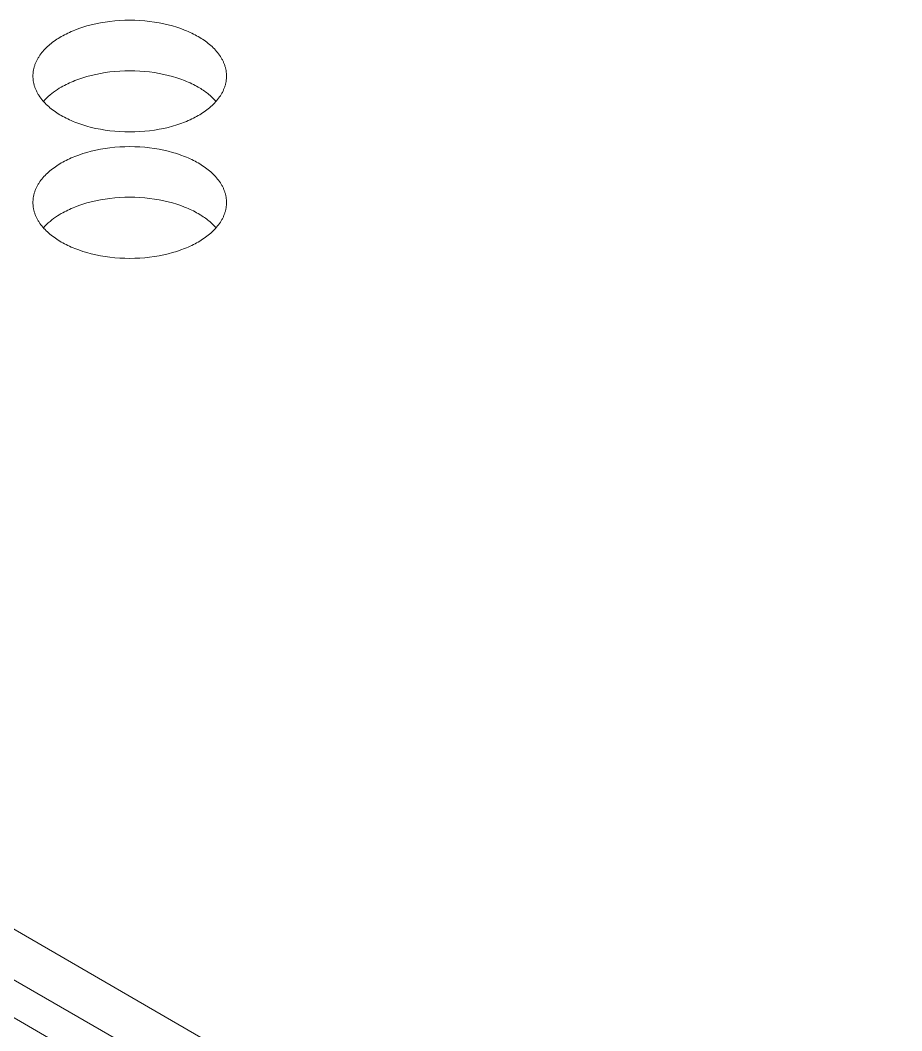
# Model space of a CAD drawing. Header units: millimetres. Extents: x 8434 to 10928, y 788 to 2545.
# Drawn here: x 10001.2 to 10049, y 2102.8 to 2157.6 of the extents above; entities that cross this region are included whole.
import ezdxf

# ---------------------------------------------------------------- set-up
doc = ezdxf.new("R2010")
doc.units = ezdxf.units.MM
doc.layers.add('ZANO_R', color=7, linetype='Continuous', lineweight=0)

msp = doc.modelspace()

# ---------------------------------------------------------------- linework, layer by layer
at = {"layer": 'ZANO_R'}
for p, q in [((10004.335, 2157.107), (10004.553, 2157.181)), ((10004.553, 2157.181), (10004.78, 2157.249)), ((10004.78, 2157.249), (10005.015, 2157.312)), ((10005.015, 2157.312), (10005.258, 2157.369)), ((10005.258, 2157.369), (10005.508, 2157.419)), ((10005.508, 2157.419), (10005.763, 2157.461)), ((10005.763, 2157.461), (10006.024, 2157.497)), ((10006.024, 2157.497), (10006.289, 2157.525)), ((10006.289, 2157.525), (10006.558, 2157.545)), ((10006.558, 2157.545), (10006.828, 2157.557)), ((10006.828, 2157.557), (10007.1, 2157.561)), ((10007.1, 2157.561), (10007.371, 2157.557)), ((10007.371, 2157.557), (10007.642, 2157.545)), ((10007.642, 2157.545), (10007.91, 2157.525)), ((10007.91, 2157.525), (10008.175, 2157.497)), ((10008.175, 2157.497), (10008.436, 2157.462)), ((10008.436, 2157.462), (10008.691, 2157.419)), ((10008.691, 2157.419), (10008.941, 2157.369)), ((10008.941, 2157.369), (10009.184, 2157.312)), ((10009.184, 2157.312), (10009.419, 2157.249)), ((10009.419, 2157.249), (10009.646, 2157.181)), ((10009.646, 2157.181), (10009.864, 2157.107)), ((10003.227, 2156.576), (10003.307, 2156.626)), ((10003.307, 2156.626), (10003.389, 2156.674)), ((10003.389, 2156.674), (10003.472, 2156.721)), ((10003.472, 2156.721), (10003.558, 2156.767)), ((10003.558, 2156.767), (10003.646, 2156.813)), ((10003.646, 2156.813), (10003.737, 2156.858)), ((10003.737, 2156.858), (10003.831, 2156.902)), ((10003.831, 2156.902), (10003.927, 2156.945)), ((10003.927, 2156.945), (10004.025, 2156.987)), ((10004.025, 2156.987), (10004.126, 2157.028)), ((10004.126, 2157.028), (10004.335, 2157.107)), ((10009.864, 2157.107), (10010.073, 2157.028)), ((10010.073, 2157.028), (10010.174, 2156.987)), ((10010.174, 2156.987), (10010.273, 2156.945)), ((10010.273, 2156.945), (10010.368, 2156.902)), ((10010.368, 2156.902), (10010.462, 2156.858)), ((10010.462, 2156.858), (10010.553, 2156.813)), ((10010.553, 2156.813), (10010.641, 2156.767)), ((10010.641, 2156.767), (10010.727, 2156.721)), ((10010.727, 2156.721), (10010.81, 2156.674)), ((10010.81, 2156.674), (10010.892, 2156.626)), ((10010.892, 2156.626), (10010.972, 2156.576)), ((10002.511, 2156.002), (10002.574, 2156.065)), ((10002.574, 2156.065), (10002.639, 2156.128)), ((10002.639, 2156.128), (10002.706, 2156.189)), ((10002.706, 2156.189), (10002.775, 2156.248)), ((10002.775, 2156.248), (10002.847, 2156.306)), ((10002.847, 2156.306), (10002.919, 2156.363)), ((10002.919, 2156.363), (10002.994, 2156.419)), ((10002.994, 2156.419), (10003.07, 2156.473)), ((10003.07, 2156.473), (10003.148, 2156.525)), ((10003.148, 2156.525), (10003.227, 2156.576)), ((10010.972, 2156.576), (10011.051, 2156.525)), ((10011.051, 2156.525), (10011.129, 2156.473)), ((10011.129, 2156.473), (10011.205, 2156.419)), ((10011.205, 2156.419), (10011.28, 2156.363)), ((10011.28, 2156.363), (10011.353, 2156.307)), ((10011.353, 2156.307), (10011.424, 2156.248)), ((10011.424, 2156.248), (10011.493, 2156.189)), ((10011.493, 2156.189), (10011.56, 2156.128)), ((10011.56, 2156.128), (10011.625, 2156.065)), ((10011.625, 2156.065), (10011.688, 2156.002)), ((10002.119, 2155.487), (10002.141, 2155.523)), ((10002.141, 2155.523), (10002.163, 2155.559)), ((10002.163, 2155.559), (10002.185, 2155.594)), ((10002.185, 2155.594), (10002.233, 2155.665)), ((10002.233, 2155.665), (10002.283, 2155.735)), ((10002.283, 2155.735), (10002.336, 2155.803)), ((10002.336, 2155.803), (10002.392, 2155.87)), ((10002.392, 2155.87), (10002.45, 2155.937)), ((10002.45, 2155.937), (10002.511, 2156.002)), ((10011.688, 2156.002), (10011.749, 2155.937)), ((10011.749, 2155.937), (10011.807, 2155.871)), ((10011.807, 2155.871), (10011.863, 2155.803)), ((10011.863, 2155.803), (10011.916, 2155.735)), ((10011.916, 2155.735), (10011.966, 2155.665)), ((10011.966, 2155.665), (10012.014, 2155.595)), ((10012.014, 2155.595), (10012.036, 2155.559)), ((10012.036, 2155.559), (10012.058, 2155.523)), ((10012.058, 2155.523), (10012.08, 2155.487)), ((10001.895, 2154.922), (10001.905, 2154.96)), ((10001.905, 2154.96), (10001.915, 2154.999)), ((10001.915, 2154.999), (10001.925, 2155.038)), ((10001.925, 2155.038), (10001.937, 2155.076)), ((10001.937, 2155.076), (10001.95, 2155.114)), ((10001.95, 2155.114), (10001.963, 2155.152)), ((10001.963, 2155.152), (10001.977, 2155.19)), ((10001.977, 2155.19), (10001.992, 2155.228)), ((10001.992, 2155.228), (10002.008, 2155.265)), ((10002.008, 2155.265), (10002.025, 2155.303)), ((10002.025, 2155.303), (10002.042, 2155.34)), ((10002.042, 2155.34), (10002.06, 2155.377)), ((10002.06, 2155.377), (10002.079, 2155.414)), ((10002.079, 2155.414), (10002.099, 2155.45)), ((10002.099, 2155.45), (10002.119, 2155.487)), ((10012.08, 2155.487), (10012.1, 2155.451)), ((10012.1, 2155.451), (10012.12, 2155.414)), ((10012.12, 2155.414), (10012.139, 2155.377)), ((10012.139, 2155.377), (10012.157, 2155.34)), ((10012.157, 2155.34), (10012.175, 2155.303)), ((10012.175, 2155.303), (10012.191, 2155.266)), ((10012.191, 2155.266), (10012.207, 2155.228)), ((10012.207, 2155.228), (10012.222, 2155.19)), ((10012.222, 2155.19), (10012.236, 2155.152)), ((10012.236, 2155.152), (10012.249, 2155.114)), ((10012.249, 2155.114), (10012.262, 2155.076)), ((10012.262, 2155.076), (10012.274, 2155.038)), ((10012.274, 2155.038), (10012.285, 2154.999)), ((10012.285, 2154.999), (10012.295, 2154.961)), ((10012.295, 2154.961), (10012.304, 2154.922)), ((10001.852, 2154.57), (10001.853, 2154.61)), ((10001.852, 2154.531), (10001.852, 2154.57)), ((10001.852, 2154.492), (10001.852, 2154.531)), ((10001.853, 2154.453), (10001.852, 2154.492)), ((10001.853, 2154.61), (10001.856, 2154.649)), ((10001.856, 2154.414), (10001.853, 2154.453)), ((10001.856, 2154.649), (10001.859, 2154.688)), ((10001.859, 2154.374), (10001.856, 2154.414)), ((10001.859, 2154.688), (10001.863, 2154.727)), ((10001.863, 2154.727), (10001.867, 2154.766)), ((10001.867, 2154.766), (10001.873, 2154.805)), ((10001.873, 2154.805), (10001.88, 2154.844)), ((10001.88, 2154.844), (10001.887, 2154.883)), ((10001.887, 2154.883), (10001.895, 2154.922)), ((10004.553, 2154.438), (10004.335, 2154.364)), ((10004.78, 2154.507), (10004.553, 2154.438)), ((10005.015, 2154.57), (10004.78, 2154.507)), ((10005.258, 2154.626), (10005.015, 2154.57)), ((10005.508, 2154.676), (10005.258, 2154.626)), ((10005.763, 2154.719), (10005.508, 2154.676)), ((10006.024, 2154.755), (10005.763, 2154.719)), ((10006.289, 2154.783), (10006.024, 2154.755)), ((10006.558, 2154.803), (10006.289, 2154.783)), ((10006.828, 2154.815), (10006.558, 2154.803)), ((10007.1, 2154.819), (10006.828, 2154.815)), ((10007.371, 2154.815), (10007.1, 2154.819)), ((10007.642, 2154.803), (10007.371, 2154.815)), ((10007.91, 2154.783), (10007.642, 2154.803)), ((10008.175, 2154.755), (10007.91, 2154.783)), ((10008.436, 2154.719), (10008.175, 2154.755)), ((10008.692, 2154.676), (10008.436, 2154.719)), ((10008.941, 2154.626), (10008.692, 2154.676)), ((10009.184, 2154.57), (10008.941, 2154.626)), ((10009.419, 2154.507), (10009.184, 2154.57)), ((10009.646, 2154.438), (10009.419, 2154.507)), ((10009.864, 2154.365), (10009.646, 2154.438)), ((10012.304, 2154.922), (10012.312, 2154.883)), ((10012.312, 2154.883), (10012.319, 2154.844)), ((10012.319, 2154.844), (10012.326, 2154.805)), ((10012.326, 2154.805), (10012.332, 2154.766)), ((10012.332, 2154.766), (10012.336, 2154.727)), ((10012.336, 2154.727), (10012.34, 2154.688)), ((10012.34, 2154.688), (10012.344, 2154.649)), ((10012.344, 2154.414), (10012.34, 2154.375)), ((10012.344, 2154.649), (10012.346, 2154.61)), ((10012.346, 2154.453), (10012.344, 2154.414)), ((10012.346, 2154.61), (10012.347, 2154.571)), ((10012.347, 2154.492), (10012.346, 2154.453)), ((10012.347, 2154.571), (10012.347, 2154.531)), ((10012.347, 2154.531), (10012.347, 2154.492)), ((10001.863, 2154.335), (10001.859, 2154.374)), ((10001.867, 2154.296), (10001.863, 2154.335)), ((10001.873, 2154.257), (10001.867, 2154.296)), ((10001.88, 2154.218), (10001.873, 2154.257)), ((10001.887, 2154.179), (10001.88, 2154.218)), ((10001.895, 2154.141), (10001.887, 2154.179)), ((10001.905, 2154.102), (10001.895, 2154.141)), ((10001.915, 2154.063), (10001.905, 2154.102)), ((10001.925, 2154.025), (10001.915, 2154.063)), ((10001.937, 2153.987), (10001.925, 2154.025)), ((10001.95, 2153.948), (10001.937, 2153.987)), ((10001.963, 2153.91), (10001.95, 2153.948)), ((10001.977, 2153.872), (10001.963, 2153.91)), ((10001.992, 2153.835), (10001.977, 2153.872)), ((10003.281, 2153.869), (10003.176, 2153.803)), ((10003.389, 2153.932), (10003.281, 2153.869)), ((10003.472, 2153.979), (10003.389, 2153.932)), ((10003.558, 2154.025), (10003.472, 2153.979)), ((10003.646, 2154.071), (10003.558, 2154.025)), ((10003.737, 2154.115), (10003.646, 2154.071)), ((10003.831, 2154.159), (10003.737, 2154.115)), ((10003.927, 2154.202), (10003.831, 2154.159)), ((10004.025, 2154.245), (10003.927, 2154.202)), ((10004.126, 2154.286), (10004.025, 2154.245)), ((10004.335, 2154.364), (10004.126, 2154.286)), ((10010.073, 2154.286), (10009.864, 2154.365)), ((10010.174, 2154.245), (10010.073, 2154.286)), ((10010.273, 2154.203), (10010.174, 2154.245)), ((10010.369, 2154.16), (10010.273, 2154.203)), ((10010.462, 2154.116), (10010.369, 2154.16)), ((10010.553, 2154.071), (10010.462, 2154.116)), ((10010.641, 2154.025), (10010.553, 2154.071)), ((10010.727, 2153.979), (10010.641, 2154.025)), ((10010.81, 2153.932), (10010.727, 2153.979)), ((10010.947, 2153.85), (10010.81, 2153.932)), ((10012.222, 2153.873), (10012.207, 2153.835)), ((10012.236, 2153.911), (10012.222, 2153.873)), ((10012.249, 2153.949), (10012.236, 2153.911)), ((10012.262, 2153.987), (10012.249, 2153.949)), ((10012.274, 2154.025), (10012.262, 2153.987)), ((10012.285, 2154.064), (10012.274, 2154.025)), ((10012.295, 2154.102), (10012.285, 2154.064)), ((10012.304, 2154.141), (10012.295, 2154.102)), ((10012.312, 2154.18), (10012.304, 2154.141)), ((10012.319, 2154.219), (10012.312, 2154.18)), ((10012.326, 2154.257), (10012.319, 2154.219)), ((10012.332, 2154.296), (10012.326, 2154.257)), ((10012.336, 2154.336), (10012.332, 2154.296)), ((10012.34, 2154.375), (10012.336, 2154.336)), ((10002.008, 2153.797), (10001.992, 2153.835)), ((10002.025, 2153.76), (10002.008, 2153.797)), ((10002.042, 2153.723), (10002.025, 2153.76)), ((10002.06, 2153.686), (10002.042, 2153.723)), ((10002.079, 2153.649), (10002.06, 2153.686)), ((10002.099, 2153.612), (10002.079, 2153.649)), ((10002.119, 2153.576), (10002.099, 2153.612)), ((10002.141, 2153.54), (10002.119, 2153.576)), ((10002.163, 2153.504), (10002.141, 2153.54)), ((10002.185, 2153.468), (10002.163, 2153.504)), ((10002.233, 2153.397), (10002.185, 2153.468)), ((10002.283, 2153.328), (10002.233, 2153.397)), ((10002.336, 2153.259), (10002.283, 2153.328)), ((10002.593, 2153.339), (10002.505, 2153.251)), ((10002.683, 2153.424), (10002.593, 2153.339)), ((10002.777, 2153.506), (10002.683, 2153.424)), ((10002.873, 2153.585), (10002.777, 2153.506)), ((10002.972, 2153.661), (10002.873, 2153.585)), ((10003.073, 2153.734), (10002.972, 2153.661)), ((10003.176, 2153.803), (10003.073, 2153.734)), ((10011.015, 2153.807), (10010.947, 2153.85)), ((10011.081, 2153.763), (10011.015, 2153.807)), ((10011.146, 2153.719), (10011.081, 2153.763)), ((10011.21, 2153.673), (10011.146, 2153.719)), ((10011.273, 2153.626), (10011.21, 2153.673)), ((10011.335, 2153.578), (10011.273, 2153.626)), ((10011.396, 2153.529), (10011.335, 2153.578)), ((10011.455, 2153.479), (10011.396, 2153.529)), ((10011.513, 2153.429), (10011.455, 2153.479)), ((10011.569, 2153.377), (10011.513, 2153.429)), ((10011.624, 2153.324), (10011.569, 2153.377)), ((10011.678, 2153.27), (10011.624, 2153.324)), ((10011.916, 2153.328), (10011.863, 2153.26)), ((10011.966, 2153.398), (10011.916, 2153.328)), ((10012.014, 2153.468), (10011.966, 2153.398)), ((10012.036, 2153.504), (10012.014, 2153.468)), ((10012.058, 2153.54), (10012.036, 2153.504)), ((10012.08, 2153.576), (10012.058, 2153.54)), ((10012.1, 2153.612), (10012.08, 2153.576)), ((10012.12, 2153.649), (10012.1, 2153.612)), ((10012.139, 2153.686), (10012.12, 2153.649)), ((10012.157, 2153.723), (10012.139, 2153.686)), ((10012.175, 2153.76), (10012.157, 2153.723)), ((10012.191, 2153.797), (10012.175, 2153.76)), ((10012.207, 2153.835), (10012.191, 2153.797)), ((10002.392, 2153.192), (10002.336, 2153.259)), ((10002.45, 2153.126), (10002.392, 2153.192)), ((10002.505, 2153.251), (10002.42, 2153.16)), ((10002.511, 2153.061), (10002.45, 2153.126)), ((10002.574, 2152.997), (10002.511, 2153.061)), ((10002.639, 2152.935), (10002.574, 2152.997)), ((10002.706, 2152.874), (10002.639, 2152.935)), ((10002.775, 2152.814), (10002.706, 2152.874)), ((10002.847, 2152.756), (10002.775, 2152.814)), ((10011.424, 2152.815), (10011.353, 2152.756)), ((10011.493, 2152.874), (10011.424, 2152.815)), ((10011.56, 2152.935), (10011.493, 2152.874)), ((10011.625, 2152.998), (10011.56, 2152.935)), ((10011.688, 2153.061), (10011.625, 2152.998)), ((10011.729, 2153.216), (10011.678, 2153.27)), ((10011.749, 2153.126), (10011.688, 2153.061)), ((10011.779, 2153.16), (10011.729, 2153.216)), ((10011.807, 2153.192), (10011.749, 2153.126)), ((10011.863, 2153.26), (10011.807, 2153.192)), ((10002.919, 2152.699), (10002.847, 2152.756)), ((10002.994, 2152.644), (10002.919, 2152.699)), ((10003.07, 2152.59), (10002.994, 2152.644)), ((10003.148, 2152.537), (10003.07, 2152.59)), ((10003.227, 2152.486), (10003.148, 2152.537)), ((10003.307, 2152.437), (10003.227, 2152.486)), ((10003.389, 2152.389), (10003.307, 2152.437)), ((10003.472, 2152.342), (10003.389, 2152.389)), ((10003.558, 2152.295), (10003.472, 2152.342)), ((10003.646, 2152.25), (10003.558, 2152.295)), ((10003.737, 2152.205), (10003.646, 2152.25)), ((10010.553, 2152.25), (10010.462, 2152.205)), ((10010.641, 2152.295), (10010.553, 2152.25)), ((10010.727, 2152.342), (10010.641, 2152.295)), ((10010.81, 2152.389), (10010.727, 2152.342)), ((10010.892, 2152.437), (10010.81, 2152.389)), ((10010.972, 2152.487), (10010.892, 2152.437)), ((10011.051, 2152.538), (10010.972, 2152.487)), ((10011.129, 2152.59), (10011.051, 2152.538)), ((10011.205, 2152.644), (10011.129, 2152.59)), ((10011.28, 2152.699), (10011.205, 2152.644)), ((10011.353, 2152.756), (10011.28, 2152.699)), ((10003.831, 2152.161), (10003.737, 2152.205)), ((10003.927, 2152.118), (10003.831, 2152.161)), ((10004.025, 2152.076), (10003.927, 2152.118)), ((10004.126, 2152.035), (10004.025, 2152.076)), ((10004.335, 2151.956), (10004.126, 2152.035)), ((10004.553, 2151.882), (10004.335, 2151.956)), ((10004.78, 2151.813), (10004.553, 2151.882)), ((10005.015, 2151.751), (10004.78, 2151.813)), ((10005.258, 2151.694), (10005.015, 2151.751)), ((10005.508, 2151.644), (10005.258, 2151.694)), ((10008.941, 2151.694), (10008.691, 2151.644)), ((10009.184, 2151.751), (10008.941, 2151.694)), ((10009.419, 2151.813), (10009.184, 2151.751)), ((10009.646, 2151.882), (10009.419, 2151.813)), ((10009.864, 2151.956), (10009.646, 2151.882)), ((10010.073, 2152.035), (10009.864, 2151.956)), ((10010.174, 2152.076), (10010.073, 2152.035)), ((10010.273, 2152.118), (10010.174, 2152.076)), ((10010.368, 2152.161), (10010.273, 2152.118)), ((10010.462, 2152.205), (10010.368, 2152.161)), ((10005.763, 2151.601), (10005.508, 2151.644)), ((10006.024, 2151.566), (10005.763, 2151.601)), ((10006.289, 2151.538), (10006.024, 2151.566)), ((10006.558, 2151.518), (10006.289, 2151.538)), ((10006.828, 2151.505), (10006.558, 2151.518)), ((10007.1, 2151.501), (10006.828, 2151.505)), ((10007.371, 2151.505), (10007.1, 2151.501)), ((10007.642, 2151.518), (10007.371, 2151.505)), ((10007.91, 2151.538), (10007.642, 2151.518)), ((10008.175, 2151.566), (10007.91, 2151.538)), ((10008.436, 2151.601), (10008.175, 2151.566)), ((10008.691, 2151.644), (10008.436, 2151.601)), ((10005.508, 2150.562), (10005.763, 2150.605)), ((10005.763, 2150.605), (10006.024, 2150.641)), ((10006.024, 2150.641), (10006.289, 2150.669)), ((10006.289, 2150.669), (10006.558, 2150.689)), ((10006.558, 2150.689), (10006.828, 2150.701)), ((10006.828, 2150.701), (10007.1, 2150.705)), ((10007.1, 2150.705), (10007.371, 2150.701)), ((10007.371, 2150.701), (10007.642, 2150.689)), ((10007.642, 2150.689), (10007.91, 2150.669)), ((10007.91, 2150.669), (10008.175, 2150.641)), ((10008.175, 2150.641), (10008.436, 2150.605)), ((10008.436, 2150.605), (10008.691, 2150.562)), ((10003.737, 2150.002), (10003.831, 2150.046)), ((10003.831, 2150.046), (10003.927, 2150.089)), ((10003.927, 2150.089), (10004.025, 2150.131)), ((10004.025, 2150.131), (10004.126, 2150.172)), ((10004.126, 2150.172), (10004.335, 2150.251)), ((10004.335, 2150.251), (10004.553, 2150.325)), ((10004.553, 2150.325), (10004.78, 2150.393)), ((10004.78, 2150.393), (10005.015, 2150.456)), ((10005.015, 2150.456), (10005.258, 2150.512)), ((10005.258, 2150.512), (10005.508, 2150.562)), ((10008.691, 2150.562), (10008.941, 2150.513)), ((10008.941, 2150.513), (10009.184, 2150.456)), ((10009.184, 2150.456), (10009.419, 2150.393)), ((10009.419, 2150.393), (10009.646, 2150.325)), ((10009.646, 2150.325), (10009.864, 2150.251)), ((10009.864, 2150.251), (10010.073, 2150.172)), ((10010.073, 2150.172), (10010.174, 2150.131)), ((10010.174, 2150.131), (10010.273, 2150.089)), ((10010.273, 2150.089), (10010.368, 2150.046)), ((10010.368, 2150.046), (10010.462, 2150.002)), ((10002.847, 2149.45), (10002.919, 2149.507)), ((10002.919, 2149.507), (10002.994, 2149.563)), ((10002.994, 2149.563), (10003.07, 2149.616)), ((10003.07, 2149.616), (10003.148, 2149.669)), ((10003.148, 2149.669), (10003.227, 2149.72)), ((10003.227, 2149.72), (10003.307, 2149.77)), ((10003.307, 2149.77), (10003.389, 2149.818)), ((10003.389, 2149.818), (10003.472, 2149.865)), ((10003.472, 2149.865), (10003.558, 2149.911)), ((10003.558, 2149.911), (10003.646, 2149.957)), ((10003.646, 2149.957), (10003.737, 2150.002)), ((10010.462, 2150.002), (10010.553, 2149.957)), ((10010.553, 2149.957), (10010.641, 2149.911)), ((10010.641, 2149.911), (10010.727, 2149.865)), ((10010.727, 2149.865), (10010.81, 2149.818)), ((10010.81, 2149.818), (10010.892, 2149.77)), ((10010.892, 2149.77), (10010.972, 2149.72)), ((10010.972, 2149.72), (10011.051, 2149.669)), ((10011.051, 2149.669), (10011.129, 2149.617)), ((10011.129, 2149.617), (10011.205, 2149.563)), ((10011.205, 2149.563), (10011.28, 2149.507)), ((10011.28, 2149.507), (10011.353, 2149.45)), ((10002.283, 2148.879), (10002.336, 2148.947)), ((10002.336, 2148.947), (10002.392, 2149.014)), ((10002.392, 2149.014), (10002.45, 2149.08)), ((10002.45, 2149.08), (10002.511, 2149.145)), ((10002.511, 2149.145), (10002.574, 2149.209)), ((10002.574, 2149.209), (10002.639, 2149.271)), ((10002.639, 2149.271), (10002.706, 2149.332)), ((10002.706, 2149.332), (10002.775, 2149.392)), ((10002.775, 2149.392), (10002.847, 2149.45)), ((10011.353, 2149.45), (10011.424, 2149.392)), ((10011.424, 2149.392), (10011.493, 2149.333)), ((10011.493, 2149.333), (10011.56, 2149.272)), ((10011.56, 2149.272), (10011.625, 2149.209)), ((10011.625, 2149.209), (10011.688, 2149.146)), ((10011.688, 2149.146), (10011.749, 2149.081)), ((10011.749, 2149.081), (10011.807, 2149.015)), ((10011.807, 2149.015), (10011.863, 2148.947)), ((10011.863, 2148.947), (10011.916, 2148.879)), ((10001.992, 2148.372), (10002.008, 2148.409)), ((10002.008, 2148.409), (10002.025, 2148.447)), ((10002.025, 2148.447), (10002.042, 2148.484)), ((10002.042, 2148.484), (10002.06, 2148.521)), ((10002.06, 2148.521), (10002.079, 2148.558)), ((10002.079, 2148.558), (10002.099, 2148.594)), ((10002.099, 2148.594), (10002.119, 2148.631)), ((10002.119, 2148.631), (10002.141, 2148.667)), ((10002.141, 2148.667), (10002.163, 2148.703)), ((10002.163, 2148.703), (10002.185, 2148.738)), ((10002.185, 2148.738), (10002.233, 2148.809)), ((10002.233, 2148.809), (10002.283, 2148.879)), ((10011.916, 2148.879), (10011.966, 2148.809)), ((10011.966, 2148.809), (10012.014, 2148.739)), ((10012.014, 2148.739), (10012.036, 2148.703)), ((10012.036, 2148.703), (10012.058, 2148.667)), ((10012.058, 2148.667), (10012.08, 2148.631)), ((10012.08, 2148.631), (10012.1, 2148.594)), ((10012.1, 2148.594), (10012.12, 2148.558)), ((10012.12, 2148.558), (10012.139, 2148.521)), ((10012.139, 2148.521), (10012.157, 2148.484)), ((10012.157, 2148.484), (10012.175, 2148.447)), ((10012.175, 2148.447), (10012.191, 2148.409)), ((10012.191, 2148.409), (10012.207, 2148.372)), ((10001.856, 2147.793), (10001.859, 2147.832)), ((10001.859, 2147.832), (10001.863, 2147.871)), ((10001.863, 2147.871), (10001.867, 2147.91)), ((10001.867, 2147.91), (10001.873, 2147.949)), ((10001.873, 2147.949), (10001.88, 2147.988)), ((10001.88, 2147.988), (10001.887, 2148.027)), ((10001.887, 2148.027), (10001.895, 2148.066)), ((10001.895, 2148.066), (10001.905, 2148.104)), ((10001.905, 2148.104), (10001.915, 2148.143)), ((10001.915, 2148.143), (10001.925, 2148.181)), ((10001.925, 2148.181), (10001.937, 2148.22)), ((10001.937, 2148.22), (10001.95, 2148.258)), ((10001.95, 2148.258), (10001.963, 2148.296)), ((10001.963, 2148.296), (10001.977, 2148.334)), ((10001.977, 2148.334), (10001.992, 2148.372)), ((10005.763, 2147.863), (10005.508, 2147.82)), ((10006.024, 2147.899), (10005.763, 2147.863)), ((10006.289, 2147.927), (10006.024, 2147.899)), ((10006.558, 2147.947), (10006.289, 2147.927)), ((10006.828, 2147.959), (10006.558, 2147.947)), ((10007.1, 2147.963), (10006.828, 2147.959)), ((10007.371, 2147.959), (10007.1, 2147.963)), ((10007.642, 2147.947), (10007.371, 2147.959)), ((10007.91, 2147.927), (10007.642, 2147.947)), ((10008.175, 2147.899), (10007.91, 2147.927)), ((10008.436, 2147.863), (10008.175, 2147.899)), ((10008.692, 2147.82), (10008.436, 2147.863)), ((10012.207, 2148.372), (10012.222, 2148.334)), ((10012.222, 2148.334), (10012.236, 2148.296)), ((10012.236, 2148.296), (10012.249, 2148.258)), ((10012.249, 2148.258), (10012.262, 2148.22)), ((10012.262, 2148.22), (10012.274, 2148.182)), ((10012.274, 2148.182), (10012.285, 2148.143)), ((10012.285, 2148.143), (10012.295, 2148.105)), ((10012.295, 2148.105), (10012.304, 2148.066)), ((10012.304, 2148.066), (10012.312, 2148.027)), ((10012.312, 2148.027), (10012.319, 2147.988)), ((10012.319, 2147.988), (10012.326, 2147.949)), ((10012.326, 2147.949), (10012.332, 2147.91)), ((10012.332, 2147.91), (10012.336, 2147.871)), ((10012.336, 2147.871), (10012.34, 2147.832)), ((10012.34, 2147.832), (10012.344, 2147.793)), ((10001.852, 2147.714), (10001.853, 2147.754)), ((10001.852, 2147.675), (10001.852, 2147.714)), ((10001.852, 2147.636), (10001.852, 2147.675)), ((10001.853, 2147.597), (10001.852, 2147.636)), ((10001.853, 2147.754), (10001.856, 2147.793)), ((10001.856, 2147.557), (10001.853, 2147.597)), ((10001.859, 2147.518), (10001.856, 2147.557)), ((10001.863, 2147.479), (10001.859, 2147.518)), ((10001.867, 2147.44), (10001.863, 2147.479)), ((10001.873, 2147.401), (10001.867, 2147.44)), ((10001.88, 2147.362), (10001.873, 2147.401)), ((10001.887, 2147.323), (10001.88, 2147.362)), ((10001.895, 2147.285), (10001.887, 2147.323)), ((10001.905, 2147.246), (10001.895, 2147.285)), ((10003.831, 2147.303), (10003.737, 2147.259)), ((10003.927, 2147.346), (10003.831, 2147.303)), ((10004.025, 2147.388), (10003.927, 2147.346)), ((10004.126, 2147.429), (10004.025, 2147.388)), ((10004.335, 2147.508), (10004.126, 2147.429)), ((10004.553, 2147.582), (10004.335, 2147.508)), ((10004.78, 2147.651), (10004.553, 2147.582)), ((10005.015, 2147.714), (10004.78, 2147.651)), ((10005.258, 2147.77), (10005.015, 2147.714)), ((10005.508, 2147.82), (10005.258, 2147.77)), ((10008.941, 2147.77), (10008.692, 2147.82)), ((10009.184, 2147.714), (10008.941, 2147.77)), ((10009.419, 2147.651), (10009.184, 2147.714)), ((10009.646, 2147.582), (10009.419, 2147.651)), ((10009.864, 2147.508), (10009.646, 2147.582)), ((10010.073, 2147.43), (10009.864, 2147.508)), ((10010.174, 2147.389), (10010.073, 2147.43)), ((10010.273, 2147.346), (10010.174, 2147.389)), ((10010.369, 2147.303), (10010.273, 2147.346)), ((10010.462, 2147.259), (10010.369, 2147.303)), ((10012.304, 2147.285), (10012.295, 2147.246)), ((10012.312, 2147.324), (10012.304, 2147.285)), ((10012.319, 2147.362), (10012.312, 2147.324)), ((10012.326, 2147.401), (10012.319, 2147.362)), ((10012.332, 2147.44), (10012.326, 2147.401)), ((10012.336, 2147.479), (10012.332, 2147.44)), ((10012.34, 2147.519), (10012.336, 2147.479)), ((10012.344, 2147.558), (10012.34, 2147.519)), ((10012.344, 2147.793), (10012.346, 2147.754)), ((10012.346, 2147.597), (10012.344, 2147.558)), ((10012.346, 2147.754), (10012.347, 2147.715)), ((10012.347, 2147.636), (10012.346, 2147.597)), ((10012.347, 2147.715), (10012.347, 2147.675)), ((10012.347, 2147.675), (10012.347, 2147.636)), ((10001.915, 2147.207), (10001.905, 2147.246)), ((10001.925, 2147.169), (10001.915, 2147.207)), ((10001.937, 2147.13), (10001.925, 2147.169)), ((10001.95, 2147.092), (10001.937, 2147.13)), ((10001.963, 2147.054), (10001.95, 2147.092)), ((10001.977, 2147.016), (10001.963, 2147.054)), ((10001.992, 2146.979), (10001.977, 2147.016)), ((10002.008, 2146.941), (10001.992, 2146.979)), ((10002.025, 2146.904), (10002.008, 2146.941)), ((10002.042, 2146.866), (10002.025, 2146.904)), ((10002.06, 2146.829), (10002.042, 2146.866)), ((10002.079, 2146.793), (10002.06, 2146.829)), ((10002.099, 2146.756), (10002.079, 2146.793)), ((10002.119, 2146.72), (10002.099, 2146.756)), ((10002.972, 2146.805), (10002.873, 2146.729)), ((10003.073, 2146.877), (10002.972, 2146.805)), ((10003.176, 2146.947), (10003.073, 2146.877)), ((10003.281, 2147.013), (10003.176, 2146.947)), ((10003.389, 2147.075), (10003.281, 2147.013)), ((10003.472, 2147.122), (10003.389, 2147.075)), ((10003.558, 2147.169), (10003.472, 2147.122)), ((10003.646, 2147.214), (10003.558, 2147.169)), ((10003.737, 2147.259), (10003.646, 2147.214)), ((10010.553, 2147.215), (10010.462, 2147.259)), ((10010.641, 2147.169), (10010.553, 2147.215)), ((10010.727, 2147.123), (10010.641, 2147.169)), ((10010.81, 2147.076), (10010.727, 2147.123)), ((10010.947, 2146.993), (10010.81, 2147.076)), ((10011.015, 2146.951), (10010.947, 2146.993)), ((10011.081, 2146.907), (10011.015, 2146.951)), ((10011.146, 2146.862), (10011.081, 2146.907)), ((10011.21, 2146.817), (10011.146, 2146.862)), ((10011.273, 2146.77), (10011.21, 2146.817)), ((10011.335, 2146.722), (10011.273, 2146.77)), ((10012.1, 2146.756), (10012.08, 2146.72)), ((10012.12, 2146.793), (10012.1, 2146.756)), ((10012.139, 2146.83), (10012.12, 2146.793)), ((10012.157, 2146.867), (10012.139, 2146.83)), ((10012.175, 2146.904), (10012.157, 2146.867)), ((10012.191, 2146.941), (10012.175, 2146.904)), ((10012.207, 2146.979), (10012.191, 2146.941)), ((10012.222, 2147.017), (10012.207, 2146.979)), ((10012.236, 2147.054), (10012.222, 2147.017)), ((10012.249, 2147.092), (10012.236, 2147.054)), ((10012.262, 2147.131), (10012.249, 2147.092)), ((10012.274, 2147.169), (10012.262, 2147.131)), ((10012.285, 2147.207), (10012.274, 2147.169)), ((10012.295, 2147.246), (10012.285, 2147.207)), ((10002.141, 2146.683), (10002.119, 2146.72)), ((10002.163, 2146.647), (10002.141, 2146.683)), ((10002.185, 2146.612), (10002.163, 2146.647)), ((10002.233, 2146.541), (10002.185, 2146.612)), ((10002.283, 2146.472), (10002.233, 2146.541)), ((10002.336, 2146.403), (10002.283, 2146.472)), ((10002.392, 2146.336), (10002.336, 2146.403)), ((10002.45, 2146.27), (10002.392, 2146.336)), ((10002.505, 2146.395), (10002.42, 2146.304)), ((10002.511, 2146.205), (10002.45, 2146.27)), ((10002.593, 2146.483), (10002.505, 2146.395)), ((10002.574, 2146.141), (10002.511, 2146.205)), ((10002.683, 2146.568), (10002.593, 2146.483)), ((10002.777, 2146.65), (10002.683, 2146.568)), ((10002.873, 2146.729), (10002.777, 2146.65)), ((10011.396, 2146.673), (10011.335, 2146.722)), ((10011.455, 2146.623), (10011.396, 2146.673)), ((10011.513, 2146.572), (10011.455, 2146.623)), ((10011.569, 2146.521), (10011.513, 2146.572)), ((10011.624, 2146.468), (10011.569, 2146.521)), ((10011.678, 2146.414), (10011.624, 2146.468)), ((10011.688, 2146.205), (10011.625, 2146.141)), ((10011.729, 2146.36), (10011.678, 2146.414)), ((10011.749, 2146.27), (10011.688, 2146.205)), ((10011.779, 2146.304), (10011.729, 2146.36)), ((10011.807, 2146.336), (10011.749, 2146.27)), ((10011.863, 2146.403), (10011.807, 2146.336)), ((10011.916, 2146.472), (10011.863, 2146.403)), ((10011.966, 2146.541), (10011.916, 2146.472)), ((10012.014, 2146.612), (10011.966, 2146.541)), ((10012.036, 2146.648), (10012.014, 2146.612)), ((10012.058, 2146.684), (10012.036, 2146.648)), ((10012.08, 2146.72), (10012.058, 2146.684)), ((10002.639, 2146.079), (10002.574, 2146.141)), ((10002.706, 2146.018), (10002.639, 2146.079)), ((10002.775, 2145.958), (10002.706, 2146.018)), ((10002.847, 2145.9), (10002.775, 2145.958)), ((10002.919, 2145.843), (10002.847, 2145.9)), ((10002.994, 2145.788), (10002.919, 2145.843)), ((10003.07, 2145.734), (10002.994, 2145.788)), ((10003.148, 2145.681), (10003.07, 2145.734)), ((10003.227, 2145.63), (10003.148, 2145.681)), ((10011.051, 2145.681), (10010.972, 2145.63)), ((10011.129, 2145.734), (10011.051, 2145.681)), ((10011.205, 2145.788), (10011.129, 2145.734)), ((10011.28, 2145.843), (10011.205, 2145.788)), ((10011.353, 2145.9), (10011.28, 2145.843)), ((10011.424, 2145.958), (10011.353, 2145.9)), ((10011.493, 2146.018), (10011.424, 2145.958)), ((10011.56, 2146.079), (10011.493, 2146.018)), ((10011.625, 2146.141), (10011.56, 2146.079)), ((10003.307, 2145.581), (10003.227, 2145.63)), ((10003.389, 2145.533), (10003.307, 2145.581)), ((10003.472, 2145.486), (10003.389, 2145.533)), ((10003.558, 2145.439), (10003.472, 2145.486)), ((10003.646, 2145.394), (10003.558, 2145.439)), ((10003.737, 2145.349), (10003.646, 2145.394)), ((10003.831, 2145.305), (10003.737, 2145.349)), ((10003.927, 2145.262), (10003.831, 2145.305)), ((10004.025, 2145.22), (10003.927, 2145.262)), ((10004.126, 2145.178), (10004.025, 2145.22)), ((10004.335, 2145.1), (10004.126, 2145.178)), ((10004.553, 2145.026), (10004.335, 2145.1)), ((10009.864, 2145.1), (10009.646, 2145.026)), ((10010.073, 2145.179), (10009.864, 2145.1)), ((10010.174, 2145.22), (10010.073, 2145.179)), ((10010.273, 2145.262), (10010.174, 2145.22)), ((10010.368, 2145.305), (10010.273, 2145.262)), ((10010.462, 2145.349), (10010.368, 2145.305)), ((10010.553, 2145.394), (10010.462, 2145.349)), ((10010.641, 2145.439), (10010.553, 2145.394)), ((10010.727, 2145.486), (10010.641, 2145.439)), ((10010.81, 2145.533), (10010.727, 2145.486)), ((10010.892, 2145.581), (10010.81, 2145.533)), ((10010.972, 2145.63), (10010.892, 2145.581)), ((10004.78, 2144.957), (10004.553, 2145.026)), ((10005.015, 2144.894), (10004.78, 2144.957)), ((10005.258, 2144.838), (10005.015, 2144.894)), ((10005.508, 2144.788), (10005.258, 2144.838)), ((10005.763, 2144.745), (10005.508, 2144.788)), ((10006.024, 2144.709), (10005.763, 2144.745)), ((10006.289, 2144.682), (10006.024, 2144.709)), ((10006.558, 2144.661), (10006.289, 2144.682)), ((10006.828, 2144.649), (10006.558, 2144.661)), ((10007.1, 2144.645), (10006.828, 2144.649)), ((10007.371, 2144.649), (10007.1, 2144.645)), ((10007.642, 2144.661), (10007.371, 2144.649)), ((10007.91, 2144.682), (10007.642, 2144.661)), ((10008.175, 2144.71), (10007.91, 2144.682)), ((10008.436, 2144.745), (10008.175, 2144.71)), ((10008.691, 2144.788), (10008.436, 2144.745)), ((10008.941, 2144.838), (10008.691, 2144.788)), ((10009.184, 2144.894), (10008.941, 2144.838)), ((10009.419, 2144.957), (10009.184, 2144.894)), ((10009.646, 2145.026), (10009.419, 2144.957)), ((9958.067, 2132.933), (10124.312, 2036.951)), ((10124.313, 2034.209), (9958.067, 2130.191)), ((9959.849, 2127.117), (10042.971, 2079.126))]:
    msp.add_line(p, q, dxfattribs=at)

doc.saveas('drawing.dxf')
